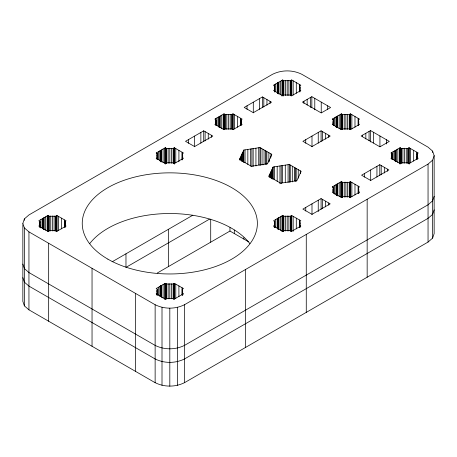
<?xml version="1.0" encoding="UTF-8"?>
<svg xmlns="http://www.w3.org/2000/svg" width="457" height="457" viewBox="0 0 457 457"><rect width="100%" height="100%" fill="white"/><g stroke="black" fill="none" stroke-linecap="round" stroke-linejoin="round"><path stroke-width="0.69" d="M39.559 225.547L39.993 221.485L38.782 220.782L47.876 215.527L49.093 216.23L55.76 216.23L56.976 215.527L66.071 220.782L64.854 221.485L64.854 227.192M64.854 221.485L65.288 223.404L64.854 225.33L66.071 226.032L56.976 231.288L55.754 230.579L49.099 230.579L47.876 231.288L38.782 226.032L39.999 225.33L39.559 223.404M157.379 153.712L156.945 155.637L157.379 157.562L156.163 158.259L160.67 160.864L165.263 163.515L166.479 162.812L173.14 162.812L174.357 163.515L183.457 158.259L182.234 157.556L182.674 155.637L182.24 153.712L183.457 153.009L174.357 147.76L173.146 148.462L166.479 148.456L165.263 147.76L156.163 153.009L157.379 153.712L157.379 159.419M157.379 289.252L156.945 291.178L157.379 293.103L156.163 293.805L165.263 299.055L166.479 298.352L173.14 298.352L174.357 299.055L183.457 293.805L182.234 293.103L182.674 291.178L182.24 289.258L183.457 288.55L174.357 283.3L173.146 284.003L166.479 284.003L165.263 283.3L156.163 288.55L157.379 289.252L157.379 295.245M215.635 123.893L216.075 119.825L214.859 119.123L223.953 113.873L225.17 114.576L231.836 114.576L233.053 113.873L242.147 119.123L240.93 119.825L240.93 125.538M240.93 119.825L241.365 121.751L240.93 123.67L242.147 124.378L233.053 129.628L231.83 128.925L225.175 128.925L223.953 129.628L214.859 124.378L216.075 123.676L215.635 121.751M274.766 85.939L274.331 87.864L274.766 89.789L273.549 90.492L278.056 93.091L282.649 95.742L283.866 95.039L290.526 95.039L291.743 95.742L300.843 90.492L299.621 89.783L300.06 87.864L299.621 85.939L300.843 85.236L291.743 79.986L290.526 80.689L283.86 80.689L282.649 79.986L273.549 85.236L274.766 85.939L274.766 91.931M274.331 224.833L274.766 221.485L273.549 220.782L282.649 215.527L283.86 216.23L290.526 216.23L291.743 215.527L300.843 220.782L299.621 221.485L299.621 227.192M333.022 123.893L333.456 119.825L332.245 119.123L341.339 113.873L342.556 114.576L349.222 114.576L350.439 113.873L359.533 119.123L358.317 119.825L358.317 125.538M333.022 190.946L333.456 187.599L332.245 186.896L341.339 181.64L342.556 182.343L349.222 182.343L350.439 181.64L359.533 186.896L358.317 187.599L358.317 193.305M358.317 119.825L358.751 121.751L358.317 123.67L359.533 124.378L350.433 129.628L349.217 128.925L342.556 128.925L341.339 129.628L332.245 124.378L333.456 123.676L333.022 121.751M358.317 187.599L358.751 189.524L358.317 191.443L359.533 192.146L350.433 197.401L349.217 196.693L342.556 196.699L341.339 197.401L332.245 192.146L333.456 191.443L333.022 189.524M391.712 157.065L392.152 153.712L390.935 153.009L400.029 147.76L401.246 148.456L407.912 148.462L409.129 147.76L418.224 153.009L417.007 153.712L417.007 159.424M417.007 153.712L417.441 155.637L417.007 157.556L418.224 158.259L409.129 163.515L407.907 162.812L401.252 162.812L400.035 163.515L390.935 158.259L392.152 157.562L391.712 155.637M22.85 223.404L24.375 218.903L28.951 214.933L272.515 74.308C281.638 69.761 292.743 69.761 301.866 74.308L428.055 147.165L432.63 151.136L434.15 155.637L434.15 233.596L432.625 238.103L428.049 242.067L184.485 382.692C175.362 387.239 164.257 387.239 155.134 382.692L28.945 309.84L24.375 305.87L22.85 301.363L22.85 223.404L24.375 227.912L24.375 305.87M432.625 238.103L432.625 160.144L434.15 155.637M434.15 196.31L432.625 200.817L428.049 204.782L184.485 345.406C175.362 349.953 164.257 349.953 155.134 345.406L28.945 272.555L24.375 268.585L22.85 264.077M434.15 209.872L432.625 214.373L428.049 218.343L184.485 358.962C175.362 363.515 164.257 363.515 155.134 358.962L28.945 286.111L24.375 282.14L22.85 277.639M243.787 150.056L239.445 159.413L251.304 166.262L267.511 163.755L271.846 154.397L259.987 147.554L243.787 150.056L243.787 162.189M273.132 166.999L268.79 176.356L280.655 183.2L296.856 180.698L301.197 171.341L289.332 164.497L273.132 166.999L273.132 179.133M24.375 227.912L28.945 231.882L155.134 304.733C164.257 309.28 175.362 309.28 184.485 304.733L428.049 164.109L432.625 160.144M203.708 130.816L185.513 141.322L194.608 146.571L212.802 136.066L203.708 130.816L203.708 141.516M262.398 96.93L244.204 107.435L253.298 112.685L271.498 102.179L262.398 96.93L262.398 107.635M311.845 96.678L302.454 102.1L321.231 112.942L330.622 107.521L311.845 96.678L311.845 107.378M321.088 130.816L302.894 141.322L311.994 146.571L330.188 136.066L321.088 130.816L321.088 141.516M112.131 261.798L192.905 215.167M209.483 219.154L125.972 267.368L125.972 253.806M370.536 130.565L361.144 135.986L379.927 146.828L389.318 141.407L370.536 130.565L370.536 141.978M157.288 273.012L229.968 231.053L248.602 241.81M321.088 198.584L302.894 209.089L311.994 214.344L330.188 203.839L321.088 198.584L321.088 209.289M379.784 164.703L361.59 175.202L370.684 180.458L388.878 169.953L379.784 164.703L379.784 175.402M299.621 221.485L300.06 223.404L299.621 225.33L300.843 226.032L291.743 231.288L290.526 230.579L283.866 230.579L282.649 231.288L273.549 226.032L274.766 225.33L274.331 223.404M432.63 151.136L432.63 152.558M428.049 164.109L428.049 242.067M417.441 155.637L417.441 157.774M417.332 154.666L417.332 158.236M417.195 157.665L417.195 159.093M416.807 152.187L416.807 159.327M413.676 150.382L413.676 161.087M410.552 148.576L410.552 162.852M409.129 147.76L409.129 164.172M408.941 147.868L408.941 163.566M408.518 148.108L408.518 163.092M408.101 148.348L408.101 163.338M407.912 148.462L407.912 163.446M406.256 148.268L406.256 163.258M404.582 148.205L404.582 163.189M402.903 148.268L402.903 163.258M401.246 148.456L401.246 163.446M401.057 148.348L401.057 163.332M400.64 148.108L400.64 163.092M400.223 147.868L400.223 163.566M400.029 147.76L400.029 164.172M399.349 148.154L399.349 163.138M397.847 149.016L397.847 162.578M396.345 149.885L396.345 161.304M395.665 150.279L395.665 161.698M395.573 150.33L395.573 161.749M395.482 150.382L395.482 161.087M395.391 150.433L395.391 161.138M395.305 150.49L395.305 161.19M394.62 150.884L394.62 160.87M393.117 151.747L393.117 159.596M392.152 153.712L392.152 159.419M391.957 153.603L391.957 159.31M391.82 154.666L391.82 156.808M391.615 152.615L391.615 154.043M387.456 169.13L387.456 171.272M386.382 139.711L386.382 143.989M384.331 167.325L384.331 173.037M381.207 165.52L381.207 174.797M379.927 135.986L379.927 146.686M376.939 166.342L376.939 177.048M373.472 132.256L373.472 142.961M370.684 169.953L370.684 180.658M369.067 131.41L369.067 140.687M367.16 199.263L367.16 277.222M365.84 133.273L365.84 138.979M364.429 173.563L364.429 177.133M362.612 135.135L362.612 136.563M358.922 191.797L358.922 193.22M358.751 121.751L358.751 123.179M358.751 189.524L358.751 190.946M358.642 120.779L358.642 122.922M358.642 188.552L358.642 191.409M358.505 119.717L358.505 125.424M358.505 187.49L358.505 193.197M358.111 118.306L358.111 125.441M358.111 186.073L358.111 193.208M354.986 116.495L354.986 127.2M354.986 184.268L354.986 194.973M351.856 114.69L351.856 128.965M351.856 182.463L351.856 196.733M350.439 113.873L350.439 129.571M350.439 181.64L350.439 197.344M350.245 113.982L350.245 129.679M350.245 181.755L350.245 197.453M349.828 114.221L349.828 129.205M349.828 181.995L349.828 196.978M349.411 114.461L349.411 129.451M349.411 182.234L349.411 197.218M349.222 114.576L349.222 128.845M349.222 182.343L349.222 197.333M347.566 114.381L347.566 129.371M347.566 182.154L347.566 197.138M345.886 114.319L345.886 129.308M345.886 182.092L345.886 197.076M344.212 114.381L344.212 129.371M344.212 182.154L344.212 197.138M342.556 114.576L342.556 128.845M342.556 182.343L342.556 197.327M342.367 114.461L342.367 129.451M342.367 182.234L342.367 197.218M341.945 114.221L341.945 129.205M341.945 181.995L341.945 197.692M341.528 113.982L341.528 129.679M341.528 181.755L341.528 197.453M341.339 113.873L341.339 129.571M341.339 181.64L341.339 197.344M340.659 114.267L340.659 129.251M340.659 182.035L340.659 197.024M339.157 115.135L339.157 128.691M339.157 182.903L339.157 196.464M337.654 115.998L337.654 127.417M337.654 183.771L337.654 195.904M336.969 116.392L336.969 127.097M336.969 184.165L336.969 195.585M336.878 116.444L336.878 127.149M336.878 184.217L336.878 195.636M336.786 116.495L336.786 127.2M336.786 184.268L336.786 195.687M336.7 116.552L336.7 127.252M336.7 184.32L336.7 195.025M336.609 116.604L336.609 127.303M336.609 184.371L336.609 195.076M335.929 116.998L335.929 126.989M335.929 184.765L335.929 194.756M334.427 117.86L334.427 125.715M334.427 185.633L334.427 194.196M333.456 119.825L333.456 125.532M333.456 187.599L333.456 193.305M333.267 123.784L333.267 125.212M333.267 191.557L333.267 192.98M333.13 120.779L333.13 123.636M333.13 188.552L333.13 191.409M332.924 118.729L332.924 120.157M332.924 186.502L332.924 187.93M328.766 135.243L328.766 137.386M328.766 203.017L328.766 205.159M327.692 105.824L327.692 109.394M325.641 133.438L325.641 139.151M325.641 201.211L325.641 206.918M322.511 131.633L322.511 140.91M322.511 199.406L322.511 208.683M321.237 102.1L321.237 112.799M318.249 132.456L318.249 143.161M318.249 200.229L318.249 211.642M314.782 98.369L314.782 109.789M311.994 136.066L311.994 146.771M311.994 203.839L311.994 214.544M310.377 97.524L310.377 107.515M307.15 99.386L307.15 105.099M306.27 234.418L306.27 312.377M305.739 139.676L305.739 143.247M305.739 207.449L305.739 211.02M303.922 101.248L303.922 103.391M300.266 170.809L300.266 173.66M300.232 225.684L300.232 227.106M299.952 86.899L299.952 91.891M299.952 222.439L299.946 227.226M299.815 85.83L299.815 91.543M299.815 221.377L299.815 227.083M299.621 85.939L299.621 91.926M299.421 84.419L299.421 91.554M299.421 219.96L299.421 227.095M298.232 169.633L298.232 178.196M296.29 82.614L296.29 93.314M296.29 218.155L296.29 228.86M296.193 168.456L296.193 181.298M295.268 167.919L295.268 181.475M294.337 167.382L294.337 180.943M293.166 80.809L293.166 95.079M293.166 216.35L293.166 231.333M292.297 166.205L292.297 181.903M291.743 79.986L291.743 95.684M291.743 215.527L291.743 231.225M291.555 80.095L291.555 95.793M291.555 215.641L291.555 231.339M291.138 80.335L291.138 96.033M291.138 215.881L291.138 231.579M290.721 80.581L290.721 95.564M290.721 216.121L290.721 231.105M290.526 80.689L290.526 94.959M290.526 216.23L290.526 231.213M290.264 165.028L290.264 182.154M289.332 164.497L289.332 182.332M288.875 80.501L288.875 95.484M288.875 216.041L288.875 231.025M288.07 164.691L288.07 182.532M287.196 80.438L287.196 95.422M287.196 215.978L287.196 230.962M285.516 80.501L285.516 95.484M285.516 216.041L285.516 231.025M285.282 165.12L285.282 182.246M283.86 80.689L283.86 94.959M283.86 216.23L283.86 231.213M283.671 80.581L283.671 95.564M283.671 216.121L283.671 231.105M283.254 80.335L283.254 96.033M283.254 215.881L283.254 231.579M282.837 80.095L282.837 95.793M282.837 215.641L282.837 231.339M282.649 79.986L282.649 95.684M282.649 215.527L282.649 231.225M282.5 165.554L282.5 182.68M281.963 80.381L281.963 96.079M281.963 215.921L281.963 231.619M281.232 165.748L281.232 183.588M280.461 81.249L280.461 94.805M280.461 216.789L280.461 230.345M279.97 165.942L279.97 183.783M278.959 82.111L278.959 94.245M278.959 217.658L278.959 229.077M278.279 82.506L278.279 93.211M278.279 218.052L278.279 229.471M278.187 82.557L278.187 93.262M278.187 218.103L278.187 229.523M278.096 82.608L278.096 93.314M278.096 218.155L278.096 228.86M278.005 82.666L278.005 93.365M278.005 218.206L278.005 228.911M277.919 82.717L277.919 93.422M277.919 218.257L277.919 228.963M277.233 83.111L277.233 93.102M277.233 218.652L277.233 228.643M277.182 166.377L277.182 181.36M275.737 83.979L275.737 91.828M275.737 219.52L275.737 227.369M274.766 221.485L274.766 227.192M274.577 85.83L274.577 91.537M274.577 221.371L274.577 227.083M274.44 86.893L274.44 91.891M274.4 166.805L274.4 179.652M274.44 222.439L274.44 227.232M274.234 84.842L274.234 86.27M274.16 225.684L274.16 227.112M272.795 167.73L272.795 179.15M272.046 169.341L272.046 178.618M271.304 170.947L271.304 178.796M270.961 171.678L270.961 178.099M270.921 153.866L270.921 156.717M270.761 156.74L270.761 158.168M270.624 172.409L270.624 177.402M270.076 101.363L270.076 103.499M269.876 174.014L269.876 177.584M269.339 159.807L269.339 161.235M269.133 175.625L269.133 177.053M268.882 152.689L268.882 161.967M266.945 99.557L266.945 105.264M266.848 151.513L266.848 164.354M265.917 150.976L265.917 164.531M264.991 150.439L264.991 164M263.82 97.747L263.82 107.024M262.952 149.262L262.952 164.96M260.913 148.085L260.913 165.211M259.987 147.554L259.987 165.394M259.553 98.569L259.553 109.274M258.725 147.748L258.725 164.874M255.937 148.177L255.937 166.017M253.298 102.179L253.298 112.885M253.155 148.611L253.155 166.451M251.887 148.805L251.887 166.645M250.625 148.999L250.625 166.125M247.837 149.433L247.837 164.417M247.048 105.79L247.048 109.36M245.375 269.573L245.375 347.531M245.055 149.862L245.055 162.709M243.838 237.663L243.838 239.057M243.45 150.787L243.45 162.206M242.701 152.398L242.701 161.675M241.959 154.003L241.959 161.138M241.616 154.734L241.616 161.155M241.365 121.751L241.365 123.893M241.256 120.779L241.256 123.636M241.279 155.466L241.279 160.458M241.119 123.784L241.119 125.207M240.725 118.306L240.725 125.441M240.531 157.071L240.531 159.927M239.788 158.682L239.788 160.11M237.6 116.495L237.6 127.2M234.475 114.69L234.475 128.965M234.304 230.065L234.304 233.556M233.053 113.873L233.053 129.571M232.864 113.982L232.864 129.679M232.442 114.221L232.442 129.205M232.025 114.461L232.025 129.451M231.836 114.576L231.836 128.845M230.179 114.381L230.179 129.371M229.968 227.563L229.968 231.053M228.506 114.319L228.506 129.308M226.826 114.381L226.826 129.371M225.17 114.576L225.17 128.845M224.981 114.461L224.981 129.451M224.564 114.221L224.564 129.205M224.147 113.982L224.147 129.679M223.953 113.873L223.953 129.571M223.273 114.267L223.273 129.251M221.771 115.135L221.771 128.691M220.268 115.998L220.268 127.417M219.589 116.392L219.589 127.097M219.497 116.444L219.497 127.149M219.406 116.495L219.406 127.2M219.314 116.552L219.314 127.252M219.223 116.604L219.223 127.303M218.543 116.998L218.543 126.989M217.041 117.86L217.041 125.715M216.075 119.825L216.075 125.532M215.881 123.784L215.881 125.212M215.744 120.779L215.744 123.636M215.538 118.729L215.538 120.157M211.38 135.243L211.38 137.386M210.711 219.143L210.711 242.17M208.255 133.438L208.255 139.151M205.124 131.633L205.124 140.91M200.863 132.456L200.863 143.161M194.608 136.066L194.608 146.771M188.353 139.676L188.353 143.247M184.485 304.733L184.485 382.692M182.846 293.451L182.846 294.879M182.674 155.637L182.674 157.065M182.674 291.178L182.674 292.606M182.566 154.666L182.566 159.459M182.566 290.212L182.566 295.205M182.429 153.603L182.429 159.31M182.429 289.144L182.429 294.856M182.24 153.712L182.24 159.424M182.24 289.258L182.234 295.239M182.035 152.187L182.035 160.036M182.035 287.733L182.035 294.868M178.91 150.382L178.91 161.801M178.91 285.928L178.91 296.627M177.613 307.372L177.613 385.331M175.779 148.576L175.779 162.852M175.779 284.123L175.779 298.392M174.357 147.76L174.357 164.172M174.357 283.3L174.357 298.998M174.168 147.868L174.168 163.566M174.168 283.409L174.168 299.107M173.751 148.108L173.751 163.092M173.751 283.648L173.751 299.352M173.334 148.348L173.334 163.338M173.334 283.894L173.334 298.878M173.146 148.462L173.146 163.446M173.146 284.003L173.146 298.987M171.489 148.268L171.489 163.258M171.489 283.814L171.489 298.798M169.81 148.205L169.81 163.189M169.81 283.751L169.81 298.735M169.81 308.252L169.81 386.211M168.342 229.345L168.342 266.631M168.13 148.268L168.13 163.258M168.13 283.814L168.13 298.798M166.479 148.456L166.479 163.446M166.479 284.003L166.479 298.987M166.285 148.348L166.285 163.332M166.285 283.894L166.285 298.878M165.868 148.108L165.868 163.092M165.868 283.648L165.868 299.352M165.451 147.868L165.451 163.566M165.451 283.409L165.451 299.107M165.263 147.76L165.263 164.172M165.263 283.3L165.263 298.998M164.577 148.154L164.577 163.138M164.577 283.694L164.577 299.392M163.08 149.016L163.08 162.578M163.08 284.562L163.08 298.118M162.007 307.372L162.007 385.331M161.578 149.885L161.578 162.018M161.578 285.431L161.578 297.558M160.893 150.279L160.893 161.698M160.893 285.825L160.893 296.524M160.801 150.33L160.801 161.749M160.801 285.876L160.801 296.576M160.71 150.382L160.71 161.801M160.71 285.928L160.71 296.627M160.624 150.433L160.624 161.138M160.624 285.979L160.624 296.684M160.533 150.49L160.533 161.19M160.533 286.031L160.533 296.736M159.853 150.884L159.853 160.87M159.853 286.425L159.853 296.416M158.351 151.747L158.351 159.596M158.351 287.293L158.351 295.142M157.191 153.603L157.191 159.31M157.191 289.144L157.191 294.851M157.054 154.666L157.054 159.459M157.054 290.212L157.054 295.205M156.848 152.615L156.848 154.043M156.774 293.451L156.774 294.879M155.134 304.733L155.134 382.692M135.415 293.348L135.415 371.307M92.04 268.305L92.04 346.263M65.46 225.684L65.46 227.106M65.288 223.404L65.288 224.833M65.18 222.439L65.18 224.581M65.043 221.377L65.043 227.083M64.648 219.96L64.648 227.095M61.524 218.155L61.524 228.86M58.393 216.35L58.393 230.619M56.976 215.527L56.976 231.225M56.782 215.641L56.782 231.339M56.365 215.881L56.365 230.865M55.948 216.121L55.948 231.105M55.76 216.23L55.76 231.213M54.103 216.041L54.103 231.025M52.424 215.978L52.424 230.962M50.75 216.041L50.75 231.025M49.093 216.23L49.093 231.213M48.905 216.121L48.905 231.105M48.665 243.261L48.665 321.22M48.488 215.881L48.488 231.579M48.065 215.641L48.065 231.339M47.876 215.527L47.876 231.225M47.197 215.921L47.197 230.911M45.694 216.789L45.694 230.345M44.192 217.658L44.192 229.785M43.506 218.052L43.506 229.471M43.415 218.103L43.415 229.523M43.329 218.155L43.329 228.86M43.238 218.206L43.238 228.911M43.147 218.257L43.147 228.963M42.467 218.652L42.467 228.643M40.964 219.52L40.964 228.083M39.993 221.485L39.999 227.472M39.805 225.438L39.805 226.866M39.668 222.439L39.668 225.804M39.388 225.684L39.388 227.112M28.945 231.882L28.945 309.84M24.375 218.903L24.375 220.325M89.732 243.621A87.567 50.556 0 0 1 169.81 213.522A87.567 50.556 0 0 1 249.888 243.621M107.886 259.153A87.567 50.556 0 0 0 254.395 236.492A87.567 50.556 0 0 0 147.143 174.574A87.567 50.556 0 0 0 107.886 259.153"/></g></svg>
